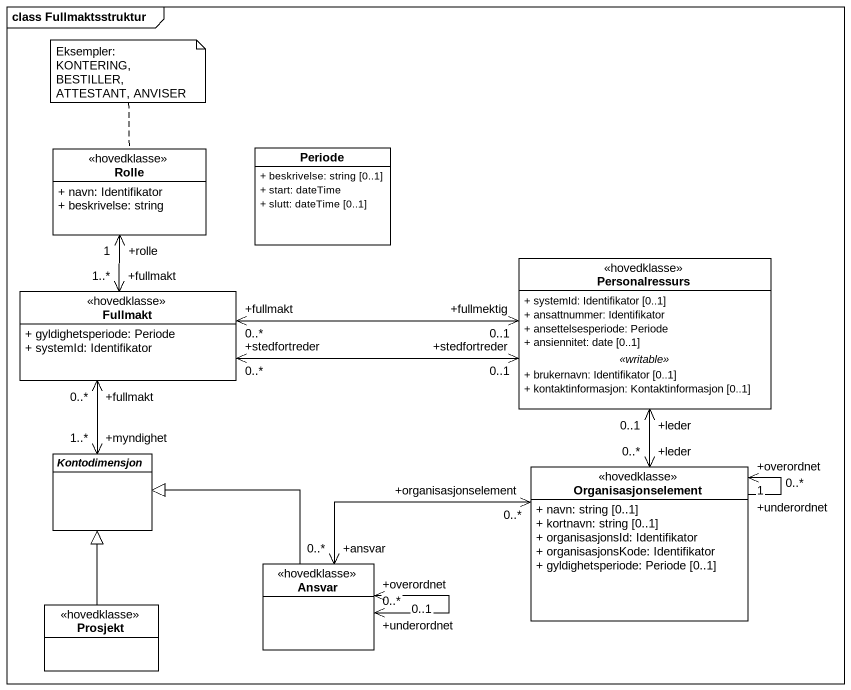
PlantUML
@startuml
mainframe class Fullmaktsstruktur
hide circle
hide empty members
skinparam classAttributeIconSize 0
class Rolle <<hovedklasse>> {
  + navn: Identifikator
  + beskrivelse: string
}
class Periode {
  + beskrivelse: string [0..1]
  + start: dateTime
  + slutt: dateTime [0..1]
}
class Fullmakt <<hovedklasse>> {
  + gyldighetsperiode: Periode
  + systemId: Identifikator
}
class Personalressurs <<hovedklasse>> {
  + systemId: Identifikator [0..1]
  + ansattnummer: Identifikator
  + ansettelsesperiode: Periode
  + ansiennitet: date [0..1]
  .. <<writable>> ..
  + brukernavn: Identifikator [0..1]
  + kontaktinformasjon: Kontaktinformasjon [0..1]
}
abstract class Kontodimensjon
class Organisasjonselement <<hovedklasse>> {
  + navn: string [0..1]
  + kortnavn: string [0..1]
  + organisasjonsId: Identifikator
  + organisasjonsKode: Identifikator
  + gyldighetsperiode: Periode [0..1]
}
class Ansvar <<hovedklasse>>
class Prosjekt <<hovedklasse>>
Fullmakt "+fullmakt\n1..*" <-up-> "+rolle\n1" Rolle
Fullmakt "+stedfortreder\n0..*" <-right-> "+stedfortreder\n0..1" Personalressurs
Fullmakt "+fullmakt\n0..*" <-right-> "+fullmektig\n0..1" Personalressurs
Fullmakt "+fullmakt\n0..*" <--> "+myndighet\n1..*" Kontodimensjon
Organisasjonselement "+leder\n0..*" <-up-> "+leder\n0..1" Personalressurs
Organisasjonselement "+underordnet\n0..*" --> "+overordnet\n1" Organisasjonselement
Organisasjonselement "+organisasjonselement\n0..*" <-left-> "+ansvar\n0..*" Ansvar
Ansvar -left-|> Kontodimensjon
Ansvar "+underordnet\n0..*" <--> "+overordnet\n0..1" Ansvar
Prosjekt -up-|> Kontodimensjon
note top of Rolle : Eksempler: KONTERING, BESTILLER, ATTESTANT, ANVISER
@enduml
